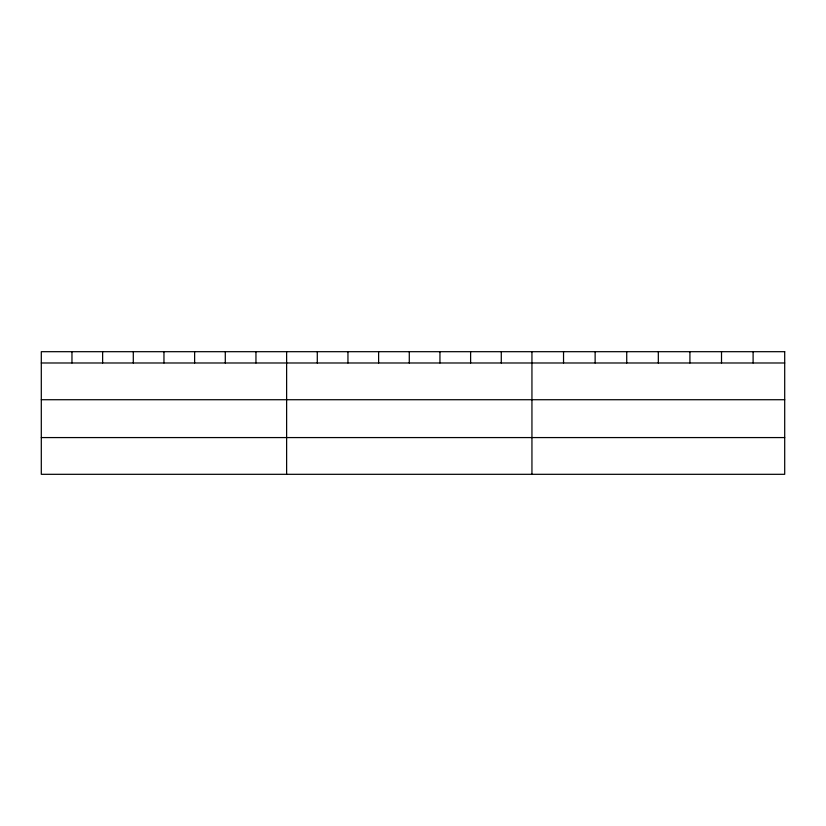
<?xml version="1.0" encoding="UTF-8"?>
<svg xmlns="http://www.w3.org/2000/svg" width="826" height="826" viewBox="0 0 826 826"><rect width="100%" height="100%" fill="white"/><g stroke="black" fill="none" stroke-linecap="round" stroke-linejoin="round"><path stroke-width="1.24" d="M41.3 362.986L784.7 362.986M41.3 399.722L784.7 399.722M41.3 437.574L784.7 437.574M753.106 351.69L753.106 362.986M721.511 351.69L721.511 362.986M689.917 351.69L689.917 362.986M658.322 351.69L658.322 362.986M626.727 351.69L626.727 362.986M595.133 351.69L595.133 362.986M563.538 351.69L563.538 362.986M531.944 351.69L531.944 474.31M501.279 351.69L501.279 362.986M470.613 351.69L470.613 362.986M439.948 351.69L439.948 362.986M409.283 351.69L409.283 362.986M378.618 351.69L378.618 362.986M347.952 351.69L347.952 362.986M317.287 351.69L317.287 362.986M286.622 351.69L286.622 474.31M255.957 351.69L255.957 362.986M225.291 351.69L225.291 362.986M194.626 351.69L194.626 362.986M163.961 351.69L163.961 362.986M133.296 351.69L133.296 362.986M102.63 351.69L102.63 362.986M71.965 351.69L71.965 362.986M784.7 351.69L41.3 351.69L41.3 474.31L784.7 474.31L784.7 351.69"/></g></svg>
